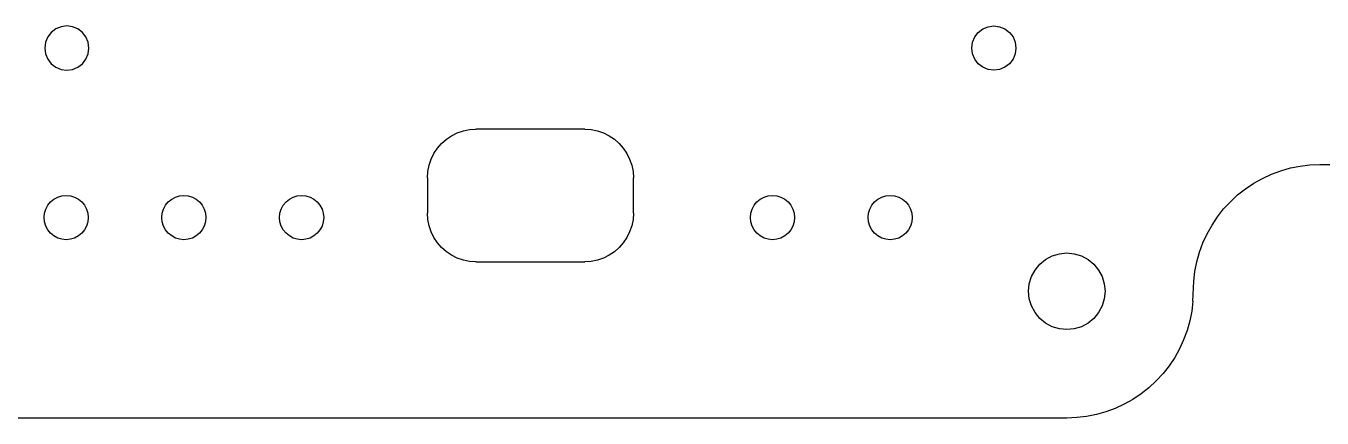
# Model space of a CAD drawing. Extents: x -207 to 207, y -72 to 72.
# Drawn here: x 2.6 to 102.7, y -72.3 to -42.1 of the extents above; entities that cross this region are included whole.
import ezdxf

# ---------------------------------------------------------------- set-up
doc = ezdxf.new("R2010")
doc.units = 0
doc.layers.get('0').update_dxf_attribs({"linetype": 'CONTINUOUS'})

msp = doc.modelspace()

# ---------------------------------------------------------------- linework, layer by layer
for p, q in [((4.26, -42.9), (4.09, -43.31)), ((4.53, -42.55), (4.26, -42.9)), ((4.88, -42.28), (4.53, -42.55)), ((5.29, -42.11), (4.88, -42.28)), ((5.73, -42.05), (5.29, -42.11)), ((6.18, -42.11), (5.73, -42.05)), ((6.59, -42.28), (6.18, -42.11)), ((6.94, -42.55), (6.59, -42.28)), ((7.21, -42.9), (6.94, -42.55)), ((7.38, -43.31), (7.21, -42.9)), ((75.69, -43.31), (75.86, -42.9)), ((75.86, -42.9), (76.13, -42.55)), ((76.13, -42.55), (76.48, -42.28)), ((76.48, -42.28), (76.89, -42.11)), ((76.89, -42.11), (77.33, -42.05)), ((77.33, -42.05), (77.77, -42.11)), ((77.77, -42.11), (78.19, -42.28)), ((78.19, -42.28), (78.54, -42.55)), ((78.54, -42.55), (78.81, -42.9)), ((78.81, -42.9), (78.98, -43.31)), ((4.09, -43.31), (4.03, -43.75)), ((4.03, -43.75), (4.09, -44.2)), ((7.44, -43.75), (7.38, -43.31)), ((7.38, -44.2), (7.44, -43.75)), ((75.63, -43.75), (75.69, -43.31)), ((75.69, -44.2), (75.63, -43.75)), ((78.98, -43.31), (79.04, -43.75)), ((79.04, -43.75), (78.98, -44.2)), ((4.09, -44.2), (4.26, -44.61)), ((4.26, -44.61), (4.53, -44.96)), ((4.53, -44.96), (4.88, -45.23)), ((6.59, -45.23), (6.94, -44.96)), ((6.94, -44.96), (7.21, -44.61)), ((7.21, -44.61), (7.38, -44.2)), ((75.86, -44.61), (75.69, -44.2)), ((76.13, -44.96), (75.86, -44.61)), ((76.48, -45.23), (76.13, -44.96)), ((78.54, -44.96), (78.19, -45.23)), ((78.81, -44.61), (78.54, -44.96)), ((78.98, -44.2), (78.81, -44.61)), ((4.88, -45.23), (5.29, -45.4)), ((5.29, -45.4), (5.73, -45.46)), ((5.73, -45.46), (6.18, -45.4)), ((6.18, -45.4), (6.59, -45.23)), ((76.89, -45.4), (76.48, -45.23)), ((77.33, -45.46), (76.89, -45.4)), ((77.77, -45.4), (77.33, -45.46)), ((78.19, -45.23), (77.77, -45.4)), ((36.36, -50.13), (36.84, -50.04)), ((36.84, -50.04), (37.33, -50.01)), ((45.74, -50.01), (37.33, -50.01)), ((45.74, -50.01), (46.23, -50.04)), ((46.23, -50.04), (46.71, -50.13)), ((34.68, -51.1), (35.05, -50.78)), ((35.05, -50.78), (35.45, -50.51)), ((35.45, -50.51), (35.89, -50.29)), ((35.89, -50.29), (36.36, -50.13)), ((46.71, -50.13), (47.17, -50.29)), ((47.17, -50.29), (47.61, -50.51)), ((47.61, -50.51), (48.02, -50.78)), ((48.02, -50.78), (48.39, -51.1)), ((33.86, -52.32), (34.08, -51.88)), ((34.08, -51.88), (34.35, -51.47)), ((34.35, -51.47), (34.68, -51.1)), ((48.39, -51.1), (48.71, -51.47)), ((48.71, -51.47), (48.99, -51.88)), ((48.99, -51.88), (49.2, -52.32)), ((33.61, -53.27), (33.71, -52.79)), ((33.71, -52.79), (33.86, -52.32)), ((49.2, -52.32), (49.36, -52.79)), ((49.36, -52.79), (49.46, -53.27)), ((99.49, -53.21), (100.23, -53)), ((100.23, -53), (100.98, -52.85)), ((100.98, -52.85), (101.74, -52.76)), ((101.74, -52.76), (102.51, -52.73)), ((102.51, -52.73), (197.07, -52.73)), ((33.58, -53.76), (33.61, -53.27)), ((33.58, -53.76), (33.58, -56.48)), ((49.46, -53.27), (49.49, -53.76)), ((49.49, -56.48), (49.49, -53.76)), ((97.4, -54.17), (98.07, -53.8)), ((98.07, -53.8), (98.77, -53.48)), ((98.77, -53.48), (99.49, -53.21)), ((96.16, -55.07), (96.77, -54.6)), ((96.77, -54.6), (97.4, -54.17)), ((4.11, -56.17), (4.27, -55.88)), ((4.27, -55.88), (4.48, -55.62)), ((4.48, -55.62), (4.74, -55.41)), ((4.74, -55.41), (5.03, -55.25)), ((5.03, -55.25), (5.35, -55.15)), ((5.35, -55.15), (5.68, -55.12)), ((5.68, -55.12), (6.02, -55.15)), ((6.02, -55.15), (6.33, -55.25)), ((6.33, -55.25), (6.63, -55.41)), ((6.63, -55.41), (6.89, -55.62)), ((6.89, -55.62), (7.1, -55.88)), ((7.1, -55.88), (7.26, -56.17)), ((13.2, -56.17), (13.36, -55.88)), ((13.36, -55.88), (13.57, -55.62)), ((13.57, -55.62), (13.83, -55.41)), ((13.83, -55.41), (14.12, -55.25)), ((14.12, -55.25), (14.44, -55.15)), ((14.44, -55.15), (14.77, -55.12)), ((14.77, -55.12), (15.11, -55.15)), ((15.11, -55.15), (15.43, -55.25)), ((15.43, -55.25), (15.72, -55.41)), ((15.72, -55.41), (15.98, -55.62)), ((15.98, -55.62), (16.19, -55.88)), ((16.19, -55.88), (16.35, -56.17)), ((22.29, -56.17), (22.45, -55.88)), ((22.45, -55.88), (22.66, -55.62)), ((22.66, -55.62), (22.92, -55.41)), ((22.92, -55.41), (23.21, -55.25)), ((23.21, -55.25), (23.53, -55.15)), ((23.53, -55.15), (23.87, -55.12)), ((23.87, -55.12), (24.2, -55.15)), ((24.2, -55.15), (24.52, -55.25)), ((24.52, -55.25), (24.81, -55.41)), ((24.81, -55.41), (25.07, -55.62)), ((25.07, -55.62), (25.28, -55.88)), ((25.28, -55.88), (25.44, -56.17)), ((58.66, -56.17), (58.82, -55.88)), ((58.82, -55.88), (59.03, -55.62)), ((59.03, -55.62), (59.29, -55.41)), ((59.29, -55.41), (59.58, -55.25)), ((59.58, -55.25), (59.9, -55.15)), ((59.9, -55.15), (60.23, -55.12)), ((60.23, -55.12), (60.57, -55.15)), ((60.57, -55.15), (60.89, -55.25)), ((60.89, -55.25), (61.18, -55.41)), ((61.18, -55.41), (61.44, -55.62)), ((61.44, -55.62), (61.65, -55.88)), ((61.65, -55.88), (61.81, -56.17)), ((67.75, -56.17), (67.91, -55.88)), ((67.91, -55.88), (68.12, -55.62)), ((68.12, -55.62), (68.38, -55.41)), ((68.38, -55.41), (68.67, -55.25)), ((68.67, -55.25), (68.99, -55.15)), ((68.99, -55.15), (69.33, -55.12)), ((69.33, -55.12), (69.66, -55.15)), ((69.66, -55.15), (69.98, -55.25)), ((69.98, -55.25), (70.27, -55.41)), ((70.27, -55.41), (70.53, -55.62)), ((70.53, -55.62), (70.74, -55.88)), ((70.74, -55.88), (70.9, -56.17)), ((95.08, -56.16), (95.6, -55.6)), ((95.6, -55.6), (96.16, -55.07)), ((3.98, -56.82), (4.01, -56.49)), ((4.01, -57.16), (3.98, -56.82)), ((4.01, -56.49), (4.11, -56.17)), ((7.26, -56.17), (7.35, -56.49)), ((7.35, -56.49), (7.39, -56.82)), ((7.39, -56.82), (7.35, -57.16)), ((13.07, -56.82), (13.1, -56.49)), ((13.1, -57.16), (13.07, -56.82)), ((13.1, -56.49), (13.2, -56.17)), ((16.35, -56.17), (16.45, -56.49)), ((16.45, -56.49), (16.48, -56.82)), ((16.48, -56.82), (16.45, -57.16)), ((22.16, -56.82), (22.19, -56.49)), ((22.19, -57.16), (22.16, -56.82)), ((22.19, -56.49), (22.29, -56.17)), ((25.44, -56.17), (25.54, -56.49)), ((25.54, -56.49), (25.57, -56.82)), ((25.57, -56.82), (25.54, -57.16)), ((33.61, -56.97), (33.58, -56.48)), ((33.71, -57.45), (33.61, -56.97)), ((49.46, -56.97), (49.36, -57.45)), ((49.49, -56.48), (49.46, -56.97)), ((58.53, -56.82), (58.56, -56.49)), ((58.56, -57.16), (58.53, -56.82)), ((58.56, -56.49), (58.66, -56.17)), ((61.81, -56.17), (61.91, -56.49)), ((61.91, -56.49), (61.94, -56.82)), ((61.94, -56.82), (61.91, -57.16)), ((67.62, -56.82), (67.65, -56.49)), ((67.65, -57.16), (67.62, -56.82)), ((67.65, -56.49), (67.75, -56.17)), ((70.9, -56.17), (71, -56.49)), ((71, -56.49), (71.03, -56.82)), ((71.03, -56.82), (71, -57.16)), ((94.18, -57.4), (94.6, -56.76)), ((94.6, -56.76), (95.08, -56.16)), ((4.11, -57.48), (4.01, -57.16)), ((4.27, -57.77), (4.11, -57.48)), ((4.48, -58.03), (4.27, -57.77)), ((4.74, -58.24), (4.48, -58.03)), ((6.89, -58.03), (6.63, -58.24)), ((7.1, -57.77), (6.89, -58.03)), ((7.26, -57.48), (7.1, -57.77)), ((7.35, -57.16), (7.26, -57.48)), ((13.2, -57.48), (13.1, -57.16)), ((13.36, -57.77), (13.2, -57.48)), ((13.57, -58.03), (13.36, -57.77)), ((13.83, -58.24), (13.57, -58.03)), ((15.98, -58.03), (15.72, -58.24)), ((16.19, -57.77), (15.98, -58.03)), ((16.35, -57.48), (16.19, -57.77)), ((16.45, -57.16), (16.35, -57.48)), ((22.29, -57.48), (22.19, -57.16)), ((22.45, -57.77), (22.29, -57.48)), ((22.66, -58.03), (22.45, -57.77)), ((22.92, -58.24), (22.66, -58.03)), ((25.07, -58.03), (24.81, -58.24)), ((25.28, -57.77), (25.07, -58.03)), ((25.44, -57.48), (25.28, -57.77)), ((25.54, -57.16), (25.44, -57.48)), ((33.86, -57.92), (33.71, -57.45)), ((34.08, -58.36), (33.86, -57.92)), ((49.2, -57.92), (48.99, -58.36)), ((49.36, -57.45), (49.2, -57.92)), ((58.66, -57.48), (58.56, -57.16)), ((58.82, -57.77), (58.66, -57.48)), ((59.03, -58.03), (58.82, -57.77)), ((59.29, -58.24), (59.03, -58.03)), ((61.44, -58.03), (61.18, -58.24)), ((61.65, -57.77), (61.44, -58.03)), ((61.81, -57.48), (61.65, -57.77)), ((61.91, -57.16), (61.81, -57.48)), ((67.75, -57.48), (67.65, -57.16)), ((67.91, -57.77), (67.75, -57.48)), ((68.12, -58.03), (67.91, -57.77)), ((68.38, -58.24), (68.12, -58.03)), ((70.53, -58.03), (70.27, -58.24)), ((70.74, -57.77), (70.53, -58.03)), ((70.9, -57.48), (70.74, -57.77)), ((71, -57.16), (70.9, -57.48)), ((93.8, -58.07), (94.18, -57.4)), ((5.03, -58.4), (4.74, -58.24)), ((5.35, -58.5), (5.03, -58.4)), ((5.68, -58.53), (5.35, -58.5)), ((6.02, -58.5), (5.68, -58.53)), ((6.33, -58.4), (6.02, -58.5)), ((6.63, -58.24), (6.33, -58.4)), ((14.12, -58.4), (13.83, -58.24)), ((14.44, -58.5), (14.12, -58.4)), ((14.77, -58.53), (14.44, -58.5)), ((15.11, -58.5), (14.77, -58.53)), ((15.43, -58.4), (15.11, -58.5)), ((15.72, -58.24), (15.43, -58.4)), ((23.21, -58.4), (22.92, -58.24)), ((23.53, -58.5), (23.21, -58.4)), ((23.87, -58.53), (23.53, -58.5)), ((24.2, -58.5), (23.87, -58.53)), ((24.52, -58.4), (24.2, -58.5)), ((24.81, -58.24), (24.52, -58.4)), ((34.35, -58.77), (34.08, -58.36)), ((34.68, -59.14), (34.35, -58.77)), ((48.71, -58.77), (48.39, -59.14)), ((48.99, -58.36), (48.71, -58.77)), ((59.58, -58.4), (59.29, -58.24)), ((59.9, -58.5), (59.58, -58.4)), ((60.23, -58.53), (59.9, -58.5)), ((60.57, -58.5), (60.23, -58.53)), ((60.89, -58.4), (60.57, -58.5)), ((61.18, -58.24), (60.89, -58.4)), ((68.67, -58.4), (68.38, -58.24)), ((68.99, -58.5), (68.67, -58.4)), ((69.33, -58.53), (68.99, -58.5)), ((69.66, -58.5), (69.33, -58.53)), ((69.98, -58.4), (69.66, -58.5)), ((70.27, -58.24), (69.98, -58.4)), ((93.22, -59.49), (93.48, -58.77)), ((93.48, -58.77), (93.8, -58.07)), ((35.05, -59.46), (34.68, -59.14)), ((35.45, -59.73), (35.05, -59.46)), ((35.89, -59.95), (35.45, -59.73)), ((36.36, -60.11), (35.89, -59.95)), ((47.17, -59.95), (46.71, -60.11)), ((47.61, -59.73), (47.17, -59.95)), ((48.02, -59.46), (47.61, -59.73)), ((48.39, -59.14), (48.02, -59.46)), ((80.87, -60.42), (81.32, -60.05)), ((81.32, -60.05), (81.83, -59.78)), ((81.83, -59.78), (82.39, -59.61)), ((82.39, -59.61), (82.96, -59.55)), ((82.96, -59.55), (83.54, -59.61)), ((83.54, -59.61), (84.09, -59.78)), ((84.09, -59.78), (84.61, -60.05)), ((84.61, -60.05), (85.05, -60.42)), ((93.01, -60.23), (93.22, -59.49)), ((36.84, -60.2), (36.36, -60.11)), ((37.33, -60.23), (36.84, -60.2)), ((37.33, -60.23), (45.74, -60.23)), ((46.23, -60.2), (45.74, -60.23)), ((46.71, -60.11), (46.23, -60.2)), ((80.23, -61.38), (80.51, -60.87)), ((80.51, -60.87), (80.87, -60.42)), ((85.05, -60.42), (85.42, -60.87)), ((85.42, -60.87), (85.69, -61.38)), ((92.77, -61.74), (92.86, -60.98)), ((92.86, -60.98), (93.01, -60.23)), ((80.01, -62.51), (80.07, -61.93)), ((80.07, -61.93), (80.23, -61.38)), ((85.69, -61.38), (85.86, -61.93)), ((85.86, -61.93), (85.92, -62.51)), ((92.71, -63.27), (92.77, -61.74)), ((80.07, -63.08), (80.01, -62.51)), ((85.92, -62.51), (85.86, -63.08)), ((80.23, -63.64), (80.07, -63.08)), ((80.51, -64.15), (80.23, -63.64)), ((85.69, -63.64), (85.42, -64.15)), ((85.86, -63.08), (85.69, -63.64)), ((92.62, -64.04), (92.47, -64.79)), ((92.71, -63.27), (92.62, -64.04)), ((80.87, -64.6), (80.51, -64.15)), ((81.32, -64.96), (80.87, -64.6)), ((81.83, -65.24), (81.32, -64.96)), ((84.61, -64.96), (84.09, -65.24)), ((85.05, -64.6), (84.61, -64.96)), ((85.42, -64.15), (85.05, -64.6)), ((92.47, -64.79), (92.26, -65.53)), ((82.39, -65.4), (81.83, -65.24)), ((82.96, -65.46), (82.39, -65.4)), ((83.54, -65.4), (82.96, -65.46)), ((84.09, -65.24), (83.54, -65.4)), ((92.26, -65.53), (91.99, -66.25)), ((91.67, -66.94), (91.3, -67.61)), ((91.99, -66.25), (91.67, -66.94)), ((91.3, -67.61), (90.87, -68.25)), ((90.4, -68.85), (89.87, -69.42)), ((90.87, -68.25), (90.4, -68.85)), ((89.31, -69.94), (88.71, -70.41)), ((89.87, -69.42), (89.31, -69.94)), ((88.07, -70.84), (87.4, -71.22)), ((88.71, -70.41), (88.07, -70.84)), ((85.25, -72.01), (84.49, -72.16)), ((85.98, -71.8), (85.25, -72.01)), ((86.7, -71.54), (85.98, -71.8)), ((87.4, -71.22), (86.7, -71.54)), ((82.96, -72.28), (-80.69, -72.28)), ((83.73, -72.25), (82.96, -72.28)), ((84.49, -72.16), (83.73, -72.25))]:
    msp.add_line(p, q)

doc.saveas('drawing.dxf')
